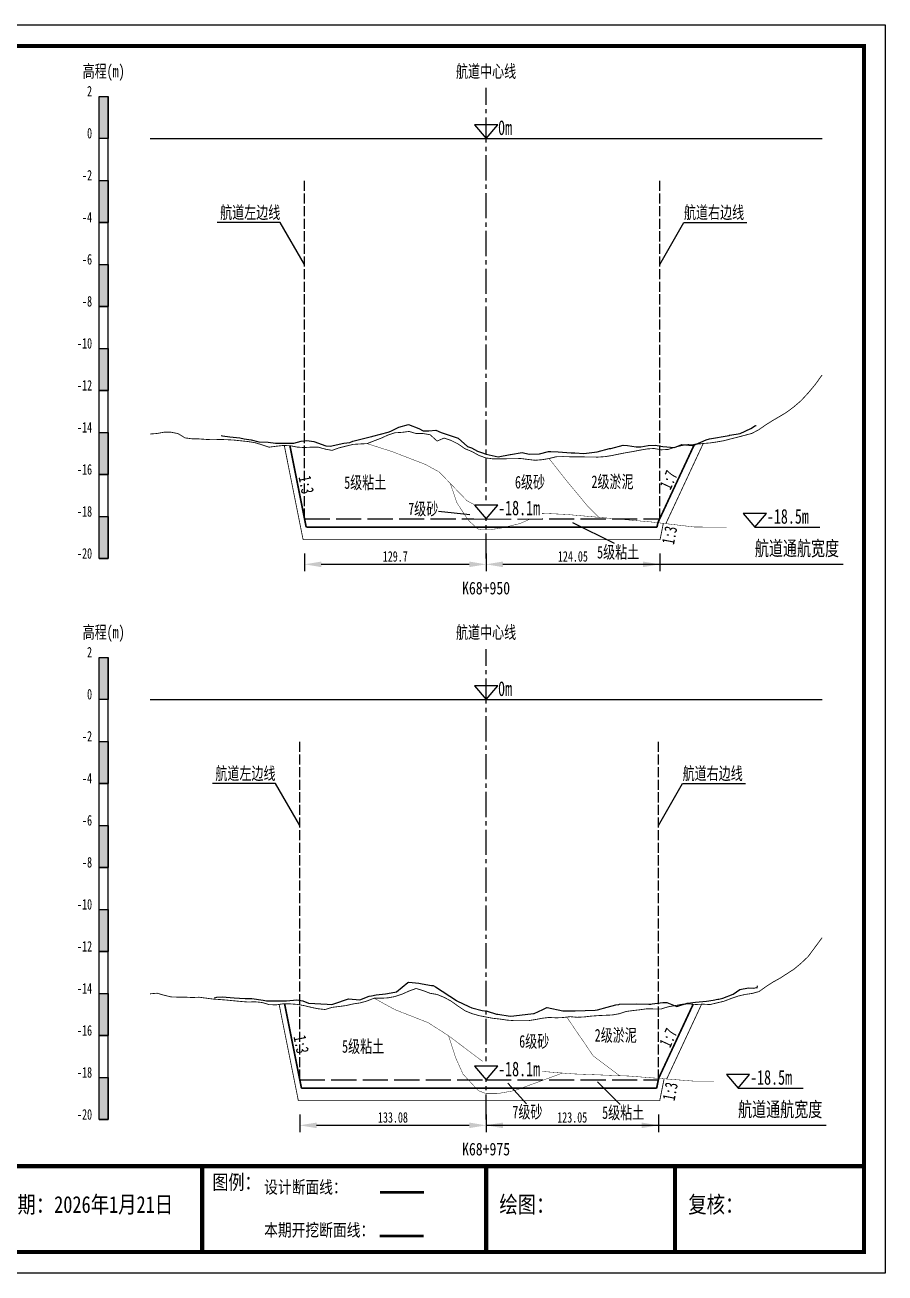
# Model space of a CAD drawing. Header units: millimetres. Extents: x 0 to 1680, y -8762 to 0.
# Drawn here: x 215.2 to 420, y -6979.5 to -6682.5 of the extents above; entities that cross this region are included whole.
import ezdxf
from ezdxf.enums import TextEntityAlignment as Align

# ---------------------------------------------------------------- set-up
doc = ezdxf.new("R2010")
doc.units = ezdxf.units.MM
for name, pattern in [('ACAD_ISO02W100', [15, 12, -3]), ('ACAD_ISO05W100', [33, 24, -3, 0, -3, 0, -3]), ('CENTER2', [1.125, 0.75, -0.125, 0.125, -0.125])]:
    doc.linetypes.add(name, pattern=pattern)
for name, color, linetype in [('0-桩号', 1, 'Continuous'), ('0-航道左右边线标注', 8, 'Continuous'), ('1-疏浚底高', 7, 'Continuous'), ('1-通航宽度', 7, 'Continuous'), ('1-通航底高', 7, 'Continuous'), ('202601', 5, 'Continuous'), ('DMX', 20, 'Continuous'), ('L1', 7, 'Continuous'), ('图幅外框线', 145, 'Continuous'), ('地质分层', 6, 'Continuous'), ('坡比', 1, 'Continuous'), ('尺寸标注', 1, 'Continuous'), ('开挖线', 4, 'Continuous'), ('标尺', 7, 'Continuous'), ('超挖线', 3, 'Continuous'), ('辅助框', 7, 'Continuous'), ('通航底面线', 7, 'ACAD_ISO02W100')]:
    doc.layers.add(name, color=color, linetype=linetype)
doc.styles.get("Standard").update_dxf_attribs({"font": 'arial.ttf'})
doc.styles.add('仿宋', font='仿宋_GB2312.ttf', dxfattribs={"width": 0.8})
doc.styles.add('仿宋GB2312', font='仿宋_GB2312.ttf', dxfattribs={"width": 0.7, "height": 2.5})
doc.styles.add('仿宋体', font='仿宋_GB2312.ttf', dxfattribs={"width": 0.8})
doc.dimstyles.new('2000', dxfattribs={"dimtxt": 3, "dimasz": 2.5, "dimexe": 1.25, "dimexo": 0.625, "dimtad": 1, "dimlfac": 2, "dimdsep": 46, "dimtxsty": 'Standard', "dimcen": 2.5, "dimadec": 0, "dimazin": 0, "dimtfac": 1, "dimtmove": 0, "dimatfit": 3, "dimfxl": 0, "dimarcsym": 0})

# ---------------------------------------------------------------- blocks, each defined once
blk = doc.blocks.new('标尺')
at = {"layer": '标尺', "linetype": 'Continuous'}
for points in [[(-2.11667, 100), (0, 100), (0, 90), (-2.11667, 90)], [(-2.11667, 80), (0, 80), (0, 70), (-2.11667, 70)], [(-2.11667, 60), (0, 60), (0, 50), (-2.11667, 50)], [(-2.11667, 40), (0, 40), (0, 30), (-2.11667, 30)], [(-2.11667, 20), (0, 20), (0, 10), (-2.11667, 10)], [(-2.11667, 0), (0, 0), (0, -10), (-2.11667, -10)]]:
    blk.add_hatch(color=256, dxfattribs=at).paths.add_polyline_path(points)
for p, q in [((-2.11667, -10), (-2.11667, 100)), ((0, -10), (0, 100)), ((-2.11667, 80), (0, 80)), ((-2.11667, 70), (0, 70)), ((-2.11667, 60), (0, 60)), ((-2.11667, 50), (0, 50)), ((-2.11667, 40), (0, 40)), ((-2.11667, 30), (0, 30)), ((-2.11667, 20), (0, 20)), ((-2.11667, 10), (0, 10)), ((-2.11667, 0), (0, 0)), ((-2.11667, -10), (0, -10))]:
    blk.add_line(p, q, dxfattribs=at)
at = {"layer": '标尺'}
for points in [[(-2.11667, 100), (0, 100), (0, 90), (-2.11667, 90)], [(-2.11667, 100), (0, 100), (0, 90), (-2.11667, 90)], [(-2.11667, 80), (0, 80), (0, 70), (-2.11667, 70)], [(-2.11667, 80), (0, 80), (0, 70), (-2.11667, 70)], [(-2.11667, 60), (0, 60), (0, 50), (-2.11667, 50)], [(-2.11667, 60), (0, 60), (0, 50), (-2.11667, 50)], [(-2.11667, 40), (0, 40), (0, 30), (-2.11667, 30)], [(-2.11667, 40), (0, 40), (0, 30), (-2.11667, 30)], [(-2.11667, 20), (0, 20), (0, 10), (-2.11667, 10)], [(-2.11667, 20), (0, 20), (0, 10), (-2.11667, 10)], [(-2.11667, 0), (0, 0), (0, -10), (-2.11667, -10)], [(-2.11667, 0), (0, 0), (0, -10), (-2.11667, -10)]]:
    blk.add_lwpolyline(points, close=True, dxfattribs=at)
at = {"layer": '标尺', "style": '仿宋GB2312', "width": 0.7}
blk.add_text('高程(m)', height=3, dxfattribs=at).set_placement((-1.05833, 106), align=Align.MIDDLE_CENTER)
for s, p in [('2', (-3.81667, 100)), ('0', (-3.81667, 90)), ('-2', (-3.81667, 80)), ('-4', (-3.81667, 70)), ('-6', (-3.81667, 60)), ('-8', (-3.81667, 50)), ('-10', (-3.81667, 40)), ('-12', (-3.81667, 30)), ('-14', (-3.81667, 20)), ('-16', (-3.81667, 10)), ('-18', (-3.81667, 0)), ('-20', (-3.81667, -10))]:
    blk.add_text(s, height=2.5, dxfattribs=at).set_placement(p, align=Align.RIGHT)
blk = doc.blocks.new('*D223')
at = {"layer": 'Defpoints', "color": 0, "ltscale": 0.5}
for p in [(281.77, -6800), (325, -6800), (325, -6810.85)]:
    blk.add_point(p, dxfattribs=at)
at = {"layer": '尺寸标注', "color": 0, "lineweight": -2, "ltscale": 0.5}
for p, q in [((281.77, -6808.25), (281.77, -6812.45)), ((325, -6808.25), (325, -6812.45)), ((285.77, -6810.85), (321, -6810.85))]:
    blk.add_line(p, q, dxfattribs=at)
at = {"layer": '尺寸标注', "color": 0, "ltscale": 0.5}
for points in [[(285.77, -6810.19), (285.77, -6811.52), (281.77, -6810.85)], [(321, -6810.19), (321, -6811.52), (325, -6810.85)]]:
    blk.add_solid(points, dxfattribs=at)
at = {"layer": '尺寸标注', "color": 0, "ltscale": 0.5, "insert": (303.38, -6808.98), "char_height": 2.5, "attachment_point": 5, "style": '仿宋GB2312'}
blk.add_mtext('129.7', dxfattribs=at)
blk = doc.blocks.new('*D224')
at = {"layer": 'Defpoints', "color": 0, "ltscale": 0.5}
for p in [(280.64, -6933.5), (325, -6933.5), (325, -6944.35)]:
    blk.add_point(p, dxfattribs=at)
at = {"layer": '尺寸标注', "color": 0, "lineweight": -2, "ltscale": 0.5}
for p, q in [((280.64, -6941.75), (280.64, -6945.95)), ((325, -6941.75), (325, -6945.95)), ((284.64, -6944.35), (321, -6944.35))]:
    blk.add_line(p, q, dxfattribs=at)
at = {"layer": '尺寸标注', "color": 0, "ltscale": 0.5}
for points in [[(284.64, -6943.69), (284.64, -6945.02), (280.64, -6944.35)], [(321, -6943.69), (321, -6945.02), (325, -6944.35)]]:
    blk.add_solid(points, dxfattribs=at)
at = {"layer": '尺寸标注', "color": 0, "ltscale": 0.5, "insert": (302.82, -6942.48), "char_height": 2.5, "attachment_point": 5, "style": '仿宋GB2312'}
blk.add_mtext('133.08', dxfattribs=at)
blk = doc.blocks.new('*D164')
at = {"layer": 'Defpoints', "color": 0, "ltscale": 0.5}
for p in [(325, -6800), (366.35, -6800), (366.35, -6810.85)]:
    blk.add_point(p, dxfattribs=at)
at = {"layer": '尺寸标注', "color": 0, "lineweight": -2, "ltscale": 0.5}
for p, q in [((325, -6808.25), (325, -6812.45)), ((366.35, -6808.25), (366.35, -6812.45)), ((329, -6810.85), (362.35, -6810.85))]:
    blk.add_line(p, q, dxfattribs=at)
at = {"layer": '尺寸标注', "color": 0, "ltscale": 0.5}
for points in [[(329, -6810.19), (329, -6811.52), (325, -6810.85)], [(362.35, -6810.19), (362.35, -6811.52), (366.35, -6810.85)]]:
    blk.add_solid(points, dxfattribs=at)
at = {"layer": '尺寸标注', "color": 0, "ltscale": 0.5, "insert": (345.67, -6808.98), "char_height": 2.5, "attachment_point": 5, "style": '仿宋GB2312'}
blk.add_mtext('124.05', dxfattribs=at)
blk = doc.blocks.new('*D165')
at = {"layer": 'Defpoints', "color": 0, "ltscale": 0.5}
for p in [(325, -6933.5), (366.02, -6933.5), (366.02, -6944.35)]:
    blk.add_point(p, dxfattribs=at)
at = {"layer": '尺寸标注', "color": 0, "lineweight": -2, "ltscale": 0.5}
for p, q in [((325, -6941.75), (325, -6945.95)), ((366.02, -6941.75), (366.02, -6945.95)), ((329, -6944.35), (362.02, -6944.35))]:
    blk.add_line(p, q, dxfattribs=at)
at = {"layer": '尺寸标注', "color": 0, "ltscale": 0.5}
for points in [[(329, -6943.69), (329, -6945.02), (325, -6944.35)], [(362.02, -6943.69), (362.02, -6945.02), (366.02, -6944.35)]]:
    blk.add_solid(points, dxfattribs=at)
at = {"layer": '尺寸标注', "color": 0, "ltscale": 0.5, "insert": (345.51, -6942.48), "char_height": 2.5, "attachment_point": 5, "style": '仿宋GB2312'}
blk.add_mtext('123.05', dxfattribs=at)
blk = doc.blocks.new('通航底高')
at = {"layer": '1-通航底高'}
for p, q in [((-2.76, 3.23), (0, 0)), ((2.76, 3.23), (-2.76, 3.23)), ((0, 0), (2.76, 3.23))]:
    blk.add_line(p, q, dxfattribs=at)
at = {"layer": '1-通航底高', "style": '仿宋', "width": 0.7}
blk.add_attdef('通航底高', (2.86, 0.82), '', height=3.5, dxfattribs=at)
blk = doc.blocks.new('疏浚底高')
at = {"layer": '1-疏浚底高'}
for p, q in [((-2.76, 3.23), (0, 0)), ((2.76, 3.23), (-2.76, 3.23)), ((0, 0), (2.76, 3.23)), ((0, 0), (15.51, 0))]:
    blk.add_line(p, q, dxfattribs=at)
at = {"layer": '1-疏浚底高', "style": '仿宋', "width": 0.7}
blk.add_attdef('疏浚底高', (2.86, 0.82), '', height=3.5, dxfattribs=at)

msp = doc.modelspace()

# ---------------------------------------------------------------- linework, layer by layer
at = {"layer": '0-航道左右边线标注', "linetype": 'ACAD_ISO02W100', "ltscale": 0.2}
for points in [[(281.7671, -6800), (281.7671, -6719.5)], [(366.3489, -6800), (366.3489, -6719.5)], [(280.6391, -6933.5), (280.6391, -6853)], [(366.0168, -6933.5), (366.0168, -6853)]]:
    msp.add_lwpolyline(points, dxfattribs=at)
at = {"layer": '0-航道左右边线标注'}
for points in [[(281.7671, -6739.5), (275.9936, -6729.5), (260.9936, -6729.5)], [(366.3489, -6739.5), (372.1224, -6729.5), (387.1224, -6729.5)], [(280.6391, -6873), (274.8656, -6863), (259.8656, -6863)], [(366.0168, -6873), (371.7903, -6863), (386.7903, -6863)]]:
    msp.add_lwpolyline(points, dxfattribs=at)
at = {"layer": '1-通航宽度'}
for points in [[(329, -6810.85), (410, -6810.85)], [(325, -6944.35), (406, -6944.35)]]:
    msp.add_lwpolyline(points, dxfattribs=at)
at = {"layer": '202601', "color": 1, "linetype": 'Continuous'}
for points in [[(261.913, -6780.2), (262.2668, -6780.3), (263.9501, -6780.5), (266.3768, -6780.75), (267.3968, -6780.95), (269.0768, -6781.25), (270.9201, -6781.7), (273.1168, -6781.8), (274.8501, -6782), (278.1101, -6782), (279.2268, -6782.05), (280.9468, -6781.55), (282.3468, -6781.4), (284.0168, -6781.6), (286.8168, -6782.65), (287.8401, -6782.75), (291.1201, -6782.05), (292.5201, -6781.85), (293.2635, -6781.55), (297.7535, -6780.4), (297.8268, -6780.4), (298.0068, -6780.35), (301.6501, -6779.4), (302.3001, -6779.2), (304.2401, -6778.25), (306.5001, -6777.55), (309.0068, -6778.5), (310.0301, -6779.05), (311.3801, -6779.05), (313.0068, -6778.9), (314.3235, -6779.5), (317.1968, -6780.4), (318.3735, -6780.8), (320.5835, -6782.8), (321.4935, -6783.1), (322.9668, -6783.95), (323.9235, -6784.25), (325.0568, -6784.65), (327.8701, -6785.3), (330.7201, -6784.75), (330.7835, -6784.75), (333.5668, -6784.25), (335.2868, -6784.65), (337.7468, -6784.55), (339.8335, -6784), (340.4168, -6784), (342.1768, -6784.05), (345.2535, -6784.3), (346.1668, -6784.35), (348.2401, -6784.5), (350.8235, -6784.2), (351.4601, -6784.1), (354.4268, -6783.3), (354.6735, -6783.25), (357.6201, -6782.5), (358.6801, -6782.55), (360.7201, -6782.9), (361.8801, -6782.9), (363.5568, -6782.6), (365.2668, -6782.5), (367.0801, -6782.8), (369.8568, -6783.05), (371.6301, -6782.3), (374.1768, -6782.6), (374.2135, -6782.6), (374.3135, -6782.55), (377.4035, -6781.2), (378.1635, -6781), (382.8568, -6780.2), (383.0001, -6780.15), (383.0701, -6780.15), (385.5135, -6779.7), (388.0235, -6778.5), (389.1768, -6777.8), (389.2501, -6777.9), (389.3335, -6777.8)], [(260.32, -6914), (260.8696, -6913.85), (262.1296, -6913.8), (265.0496, -6914.05), (266.3262, -6914.1), (267.5996, -6914.15), (269.1929, -6914.2), (271.9396, -6914.55), (272.6896, -6914.7), (275.3396, -6914.7), (276.8862, -6914.75), (277.0962, -6914.75), (277.4896, -6914.7), (279.9496, -6914.45), (281.4062, -6914.75), (282.6829, -6915.3), (287.1962, -6915.5), (288.2729, -6915.6), (288.7729, -6915.4), (292.2129, -6914.25), (292.2596, -6914.25), (294.9429, -6914.5), (297.1662, -6913.65), (297.7529, -6913.55), (298.7896, -6913.3), (301.0296, -6913.05), (303.2796, -6912.7), (303.6462, -6912.55), (306.3962, -6910.35), (306.5729, -6910.3), (308.9762, -6910.5), (309.7629, -6910.7), (311.9729, -6911.05), (312.4196, -6911.1), (312.9829, -6911.4), (317.9629, -6914.65), (318.0729, -6914.75), (320.9162, -6916.1), (321.6162, -6916.4), (324.0729, -6917), (325.2362, -6917.15), (327.5029, -6917.9), (327.7929, -6917.9), (330.7496, -6918.35), (331.6429, -6918.3), (336.2996, -6917.75), (336.4396, -6917.75), (338.4829, -6916.75), (339.4296, -6916.3), (339.5696, -6916.35), (343.3129, -6917.1), (346.0296, -6917.1), (346.0829, -6917.1), (346.1029, -6917.1), (346.2062, -6917.1), (350.9729, -6916.95), (351.5696, -6916.9), (353.8396, -6916.25), (355.9229, -6915.7), (356.5862, -6915.6), (356.7996, -6915.55), (360.7962, -6915.4), (363.7629, -6915.5), (364.0629, -6915.55), (364.1962, -6915.5), (364.5229, -6915.45), (367.1029, -6915.1), (368.0462, -6915.1), (370.4229, -6916.05), (372.8662, -6915.3), (373.0562, -6915.25), (374.8429, -6915.05), (377.5129, -6914.8), (379.0529, -6914.6), (380.1562, -6914.35), (380.4596, -6914.3), (381.4062, -6914.1), (383.8662, -6913.15), (385.4029, -6912.05), (387.4696, -6911.65), (388.6696, -6911.7), (389.4262, -6911.55), (389.5362, -6911.6), (389.6396, -6911.15)]]:
    msp.add_lwpolyline(points, dxfattribs=at)
at = {"layer": 'DMX', "color": 7, "linetype": 'Continuous', "const_width": 0.2}
for points in [[(245, -6779.84), (245, -6779.84), (246.6667, -6779.71), (248.3333, -6779.405), (250, -6779.405), (251.6667, -6779.755), (253.3333, -6780.765), (255, -6780.98), (256.6667, -6781.005), (258.3333, -6781.125), (260, -6781.205), (261.6667, -6781.13), (263.3333, -6781.195), (265, -6781.285), (266.6667, -6781.465), (268.3333, -6781.64), (270, -6781.91), (271.6667, -6782.41), (273.3333, -6782.98), (275, -6782.75), (276.6667, -6782.57), (278.3333, -6782.62), (280, -6782.955), (281.6667, -6783.06), (283.3333, -6782.975), (285, -6782.965), (286.6667, -6783.425), (288.3333, -6783.74), (290, -6783.13), (291.6667, -6782.72), (293.3333, -6782.31), (295, -6782.205), (296.6667, -6782.125), (298.3333, -6781.47), (300, -6780.84), (301.6667, -6780.075), (303.3333, -6779.54), (305, -6779.445), (306.6667, -6779.23), (308.3333, -6779.72), (310, -6779.725), (311.6667, -6780.005), (313.3333, -6781.51), (315, -6780.81), (316.6667, -6781.37), (318.3333, -6782.21), (320, -6783.35), (321.6667, -6784.03), (323.3333, -6784.96), (325, -6785.54), (326.6667, -6785.755), (328.3333, -6785.745), (330, -6785.725), (331.6667, -6785.7), (333.3333, -6785.68), (335, -6785.895), (336.6667, -6786.09), (338.3333, -6785.955), (340, -6785.675), (341.6667, -6785.255), (343.3333, -6785.21), (345, -6785.255), (346.6667, -6785.285), (348.3333, -6785.29), (350, -6785.315), (351.6667, -6785.335), (353.3333, -6785.225), (355, -6784.955), (356.6667, -6784.605), (358.3333, -6784.285), (360, -6784.01), (361.6667, -6783.68), (363.3333, -6783.395), (365, -6783.28), (366.6667, -6783.6), (368.3333, -6783.51), (370, -6782.98), (371.6667, -6782.57), (373.3333, -6782.305), (375, -6782.27), (376.6667, -6782.105), (378.3333, -6781.965), (380, -6781.72), (381.6667, -6781.42), (383.3333, -6780.98), (385, -6780.565), (386.6667, -6780.13), (388.3333, -6779.68), (390, -6778.775), (391.6667, -6777.615), (393.3333, -6776.58), (395, -6775.61), (396.6667, -6774.595), (398.3333, -6773.34), (400, -6771.91), (401.6667, -6770.105), (403.3333, -6768.125), (405, -6765.81)], [(245, -6913.055), (245, -6913.055), (246.6667, -6912.91), (248.3333, -6913.39), (250, -6913.79), (251.6667, -6913.845), (253.3333, -6913.84), (255, -6913.94), (256.6667, -6913.865), (258.3333, -6914.085), (260, -6914.305), (261.6667, -6914.42), (263.3333, -6914.555), (265, -6914.72), (266.6667, -6914.88), (268.3333, -6915.01), (270, -6914.95), (271.6667, -6915.125), (273.3333, -6915.62), (275, -6915.69), (276.6667, -6915.43), (278.3333, -6915.45), (280, -6915.565), (281.6667, -6915.865), (283.3333, -6916.265), (285, -6916.61), (286.6667, -6916.79), (288.3333, -6916.275), (290, -6916.075), (291.6667, -6915.85), (293.3333, -6915.465), (295, -6915.22), (296.6667, -6914.76), (298.3333, -6914.095), (300, -6914.11), (301.6667, -6914.01), (303.3333, -6913.7), (305, -6913.14), (306.6667, -6912.39), (308.3333, -6911.785), (310, -6912.285), (311.6667, -6912.93), (313.3333, -6913.205), (315, -6913.895), (316.6667, -6914.785), (318.3333, -6915.99), (320, -6917.1), (321.6667, -6917.775), (323.3333, -6918.25), (325, -6918.58), (326.6667, -6918.885), (328.3333, -6919.065), (330, -6919.315), (331.6667, -6919.44), (333.3333, -6919.46), (335, -6919.46), (336.6667, -6919.19), (338.3333, -6918.875), (340, -6918.675), (341.6667, -6918.77), (343.3333, -6918.7), (345, -6918.495), (346.6667, -6918.64), (348.3333, -6918.56), (350, -6918.365), (351.6667, -6918.24), (353.3333, -6918.165), (355, -6918.095), (356.6667, -6917.8), (358.3333, -6917.255), (360, -6917.035), (361.6667, -6916.845), (363.3333, -6916.61), (365, -6916.655), (366.6667, -6916.665), (368.3333, -6916.15), (370, -6915.86), (371.6667, -6915.54), (373.3333, -6915.46), (375, -6915.595), (376.6667, -6915.515), (378.3333, -6915.615), (380, -6915.205), (381.6667, -6914.815), (383.3333, -6914.175), (385, -6913.595), (386.6667, -6913.21), (388.3333, -6912.97), (390, -6912.515), (391.6667, -6911.325), (393.3333, -6910.25), (395, -6909.335), (396.6667, -6908.255), (398.3333, -6907.175), (400, -6905.78), (401.6667, -6904.205), (403.3333, -6901.97), (405, -6899.705)]]:
    msp.add_lwpolyline(points, dxfattribs=at)
at = {"layer": 'L1', "linetype": 'CENTER2', "ltscale": 8}
for p, q in [((325, -6809.5), (325, -6697.5)), ((325, -6943), (325, -6831))]:
    msp.add_line(p, q, dxfattribs=at)
at = {"layer": 'L1'}
for p, q in [((322.2375, -6706.2679), (325, -6709.5)), ((327.7625, -6706.2679), (322.2375, -6706.2679)), ((325, -6709.5), (327.7625, -6706.2679)), ((245, -6709.5), (405, -6709.5)), ((322.2375, -6839.7679), (325, -6843)), ((327.7625, -6839.7679), (322.2375, -6839.7679)), ((325, -6843), (327.7625, -6839.7679)), ((245, -6843), (405, -6843))]:
    msp.add_line(p, q, dxfattribs=at)
at = {"layer": '地质分层', "linetype": 'ACAD_ISO05W100', "ltscale": 0.2, "const_width": 0.1, "flags": 128}
for points in [[(296.6667, -6782.125), (302.568, -6784.0046), (310.5923, -6787.0948), (313.8675, -6788.8905), (317.0816, -6792.2244), (320.4593, -6795.723), (323.8838, -6797.5475), (333.2625, -6798.4574), (344.1459, -6798.9798), (364.5921, -6800.7944), (374.6522, -6801.974), (382.2694, -6801.9916)], [(340, -6785.675), (344.1099, -6790.8906), (349.234, -6797.0735), (351.8775, -6799.666)], [(316.4868, -6791.6074), (318.0776, -6796.2565), (320.849, -6800.4554), (323.0719, -6802.4423), (323.8838, -6802.5475), (326.1897, -6802.5475), (328.1311, -6802.3228), (333.0676, -6801.1529), (338.5665, -6798.712)], [(298.3333, -6914.095), (303.2338, -6916.7934), (311.223, -6919.9295), (316.0672, -6923.0331), (325, -6929.763), (330.6139, -6930.9023), (345.618, -6932.1061), (359.0316, -6932.6213), (374.8419, -6933.8574), (379.2592, -6933.8683)], [(344.202, -6918.5932), (350.5466, -6927.864), (356.7898, -6932.5352)], [(316.0672, -6923.0331), (317.7532, -6928.2556), (319.5144, -6932.1692), (323.1323, -6936.0828), (325, -6936.8061), (327.6991, -6936.8061), (331.8631, -6936.067), (343.1926, -6931.9115)]]:
    msp.add_lwpolyline(points, dxfattribs=at)
at = {"layer": '地质分层'}
for points in [[(313.6357, -6798.2196), (321.1447, -6798.9884)], [(345.5699, -6800.9038), (355.4641, -6805.8482)], [(330.1685, -6934.2776), (334.5995, -6939.2294)], [(351.5172, -6933.9701), (356.9093, -6939.3633)]]:
    msp.add_lwpolyline(points, dxfattribs=at)
at = {"layer": '开挖线', "linetype": 'Continuous', "const_width": 0.4, "flags": 128}
for points in [[(282.1669, -6802), (278.2907, -6782.6187)], [(365.9073, -6800.9486), (374.6203, -6782.278)], [(365.697, -6802), (365.9073, -6800.9486)], [(282.1669, -6802), (365.697, -6802)], [(281.0398, -6935.5), (277.0267, -6915.4343)], [(366.0743, -6933.1898), (374.3112, -6915.5392)], [(365.6168, -6935.5), (366.0823, -6933.1726)], [(281.0398, -6935.5), (365.6168, -6935.5)]]:
    msp.add_lwpolyline(points, dxfattribs=at)
at = {"layer": '超挖线', "linetype": 'ACAD_ISO02W100', "ltscale": 0.5, "const_width": 0.2, "flags": 128}
for points in [[(281.4336, -6805), (276.9493, -6782.5785)], [(367.8035, -6801.171), (376.7024, -6782.102)], [(366.4304, -6805), (367.2101, -6801.1014)], [(281.4336, -6805), (366.4304, -6805)], [(280.3065, -6938.5), (275.7219, -6915.5774)], [(368.0119, -6933.3234), (376.3146, -6915.5319)], [(366.3502, -6938.5), (367.3951, -6933.2752)], [(280.3065, -6938.5), (366.3502, -6938.5)]]:
    msp.add_lwpolyline(points, dxfattribs=at)
at = {"layer": '辅助框', "color": 24, "const_width": 1}
for points in [[(25, -6954.082), (415, -6954.082)], [(257.3788, -6954.082), (257.3788, -6974.5)], [(325, -6954.082), (325, -6974.5)], [(370, -6954.082), (370, -6954.082), (370, -6974.5)]]:
    msp.add_lwpolyline(points, dxfattribs=at)
at = {"layer": '辅助框', "color": 7, "lineweight": 50}
msp.add_lwpolyline([(299.7886, -6960.2804), (310.1471, -6960.2804)], dxfattribs=at)
at = {"layer": '辅助框', "color": 1, "lineweight": 50}
msp.add_lwpolyline([(299.7168, -6970.607), (310.0753, -6970.607)], dxfattribs=at)
at = {"layer": '通航底面线', "ltscale": 0.5}
msp.add_lwpolyline([(281.7667, -6800), (325, -6800), (366.35, -6800)], dxfattribs=at)

# ---------------------------------------------------------------- block references
at = {"layer": '1-疏浚底高'}
for p in [(389, -6802), (385, -6935.5)]:
    msp.add_blockref('疏浚底高', p, dxfattribs=at).add_auto_attribs({'疏浚底高': '-18.5m'})
at = {"layer": '标尺'}
for p in [(235, -6799.5), (235, -6933)]:
    msp.add_blockref('标尺', p, dxfattribs=at)

# ---------------------------------------------------------------- texts
at = {"layer": '0-航道左右边线标注', "style": '仿宋', "width": 0.7}
for p in [(275.9936, -6729.5), (274.8656, -6863)]:
    msp.add_text('航道左边线', height=3, dxfattribs=at).set_placement(p, align=Align.BOTTOM_RIGHT)
for p in [(372.1224, -6729.5), (371.7903, -6863)]:
    msp.add_text('航道右边线', height=3, dxfattribs=at).set_placement(p, align=Align.BOTTOM_LEFT)
at = {"layer": '1-通航宽度', "style": '仿宋', "width": 0.7}
for p in [(389, -6809.85), (385, -6943.35)]:
    msp.add_text('航道通航宽度', height=3.5, dxfattribs=at).set_placement(p, align=Align.BOTTOM_LEFT)
at = {"layer": 'L1', "style": '仿宋', "width": 0.7}
for p in [(325, -6693.5289), (325, -6827.0289)]:
    msp.add_text('航道中心线', height=3, dxfattribs=at).set_placement(p, align=Align.MIDDLE_CENTER)
for p in [(327.8561, -6708.6797), (327.8561, -6842.1797)]:
    msp.add_text('0m ', height=3.5, dxfattribs=at).set_placement(p)
at = {"layer": '地质分层', "linetype": 'Continuous', "style": '仿宋GB2312', "width": 0.7}
for s, p in [('6级砂', (335.4601, -6791.2889)), ('2级淤泥', (355.1106, -6791.182)), ('5级粘土', (296.2318, -6791.3798)), ('7级砂', (310.0371, -6797.6447)), ('5级粘土', (356.4447, -6807.9493)), ('6级砂', (336.4587, -6924.3555)), ('2级淤泥', (355.884, -6922.9075)), ('5级粘土', (295.7211, -6925.5705)), ('7级砂', (334.8482, -6941.1514)), ('5级粘土', (357.6426, -6941.3194))]:
    msp.add_text(s, height=3, dxfattribs=at).set_placement(p, align=Align.MIDDLE_CENTER)
at = {"layer": '坡比', "style": '仿宋体', "width": 0.7}
for s, rotation, p in [('1:7', 65, (368.4514, -6790.7675)), ('1:3', 281, (282.1899, -6791.9171)), ('1:3', 79, (368.6825, -6803.9372)), ('1:3', 281, (280.9944, -6925.0749)), ('1:7', 65, (368.3804, -6923.5187)), ('1:3', 79, (368.8338, -6936.2799))]:
    msp.add_text(s, height=3, rotation=rotation, dxfattribs=at).set_placement(p, align=Align.MIDDLE)
at = {"layer": '辅助框', "insert": (259.8269, -6956.132), "char_height": 3.5, "width": 20.652058, "attachment_point": 1, "style": '仿宋'}
msp.add_mtext('{\\C3;图例：}', dxfattribs=at)
at = {"layer": '辅助框', "color": 7, "lineweight": 50, "insert": (272.1654, -6957.5513), "char_height": 3, "width": 26.24717, "attachment_point": 1, "style": '仿宋'}
msp.add_mtext('设计断面线：', dxfattribs=at)
at = {"layer": '辅助框', "lineweight": 0, "char_height": 4, "width": 115.886347, "attachment_point": 1}
for s, insert in [('{\\fKaiTi|b0|i0|c134|p49;\\W0.8;测量日期：2026年1月21日}', (200.3284, -6961.182)), ('{\\fKaiTi|b0|i0|c134|p49;\\W0.8;绘图：}', (328.1551, -6961.182)), ('{\\fKaiTi|b0|i0|c134|p49;\\W0.8;复核：}', (373.1551, -6961.182))]:
    msp.add_mtext(s, dxfattribs=dict(at, insert=insert))
at = {"layer": '辅助框', "color": 1, "insert": (272.1654, -6967.7604), "char_height": 3, "width": 26.24717, "attachment_point": 1, "style": '仿宋'}
msp.add_mtext('本期开挖断面线：', dxfattribs=at)

# ---------------------------------------------------------------- dimensions: what is measured, and where the dimension line sits
at = {"layer": '尺寸标注', "ltscale": 0.5}
for p1, p2, picture, middle in [((281.7671, -6800), (325, -6800), '*D223', (303.3836, -6808.978)), ((325, -6800), (366.3489, -6800), '*D164', (345.6745, -6808.978))]:
    dim = msp.add_aligned_dim(p1=p1, p2=p2, distance=-10.853, dimstyle='2000', override={"dimtxt": 3.5, "dimasz": 4, "dimexe": 1.6, "dimexo": 8.25, "dimlfac": 3, "dimtxsty": '仿宋GB2312'}, dxfattribs=at)
    dim.commit()
    dim.dimension.update_dxf_attribs({"geometry": picture, "text_midpoint": middle})

# ---------------------------------------------------------------- wipeouts: each hides what was drawn before it
for points in [[(319.1678, -6818.1059), (319.1678, -6814.9519), (330.7673, -6814.9519), (330.7673, -6818.1059)], [(319.1678, -6951.6059), (319.1678, -6948.4519), (330.7673, -6948.4519), (330.7673, -6951.6059)]]:
    msp.add_wipeout(points).dxf.layer = '0-桩号'

# ---------------------------------------------------------------- next in the draw order: texts
at = {"layer": '0-桩号', "style": '仿宋', "width": 0.8}
for s, p in [('K68+950', (325, -6816.5289)), ('K68+975', (325, -6950.0289))]:
    msp.add_text(s, height=3, dxfattribs=at).set_placement(p, align=Align.MIDDLE)

# ---------------------------------------------------------------- next in the draw order: wipeouts: each hides what was drawn before it
for points in [[(338.3219, -6800), (322.1304, -6800), (322.1304, -6795.651), (338.3219, -6795.651)], [(338.3219, -6933.5), (322.1304, -6933.5), (322.1304, -6929.151), (338.3219, -6929.151)]]:
    msp.add_wipeout(points).dxf.layer = '1-通航底高'

# ---------------------------------------------------------------- next in the draw order: linework, layer by layer
at = {"layer": '图幅外框线'}
msp.add_lwpolyline([(0, -6682.5), (420, -6682.5), (420, -6979.5), (0, -6979.5)], close=True, dxfattribs=at)
at = {"layer": '辅助框', "color": 24, "const_width": 1}
msp.add_lwpolyline([(415, -6974.5), (415, -6687.5), (25, -6687.5), (25, -6974.5)], close=True, dxfattribs=at)
at = {"layer": '通航底面线', "ltscale": 0.5}
msp.add_lwpolyline([(280.64, -6933.5), (325, -6933.5), (366.0167, -6933.5)], dxfattribs=at)

# ---------------------------------------------------------------- next in the draw order: block references
at = {"layer": '1-通航底高'}
for p in [(325, -6800), (325, -6933.5)]:
    msp.add_blockref('通航底高', p, dxfattribs=at).add_auto_attribs({'通航底高': '-18.1m'})

# ---------------------------------------------------------------- next in the draw order: dimensions: what is measured, and where the dimension line sits
at = {"layer": '尺寸标注', "ltscale": 0.5}
for p1, p2, distance, picture, middle in [((280.6391, -6933.5), (325, -6933.5), -10.853, '*D224', (302.8195, -6942.478)), ((325, -6933.5), (366.0168, -6933.5), -10.8529, '*D165', (345.5084, -6942.4779))]:
    dim = msp.add_aligned_dim(p1=p1, p2=p2, distance=distance, dimstyle='2000', override={"dimtxt": 3.5, "dimasz": 4, "dimexe": 1.6, "dimexo": 8.25, "dimlfac": 3, "dimtxsty": '仿宋GB2312'}, dxfattribs=at)
    dim.commit()
    dim.dimension.update_dxf_attribs({"geometry": picture, "text_midpoint": middle})

doc.saveas('drawing.dxf')
